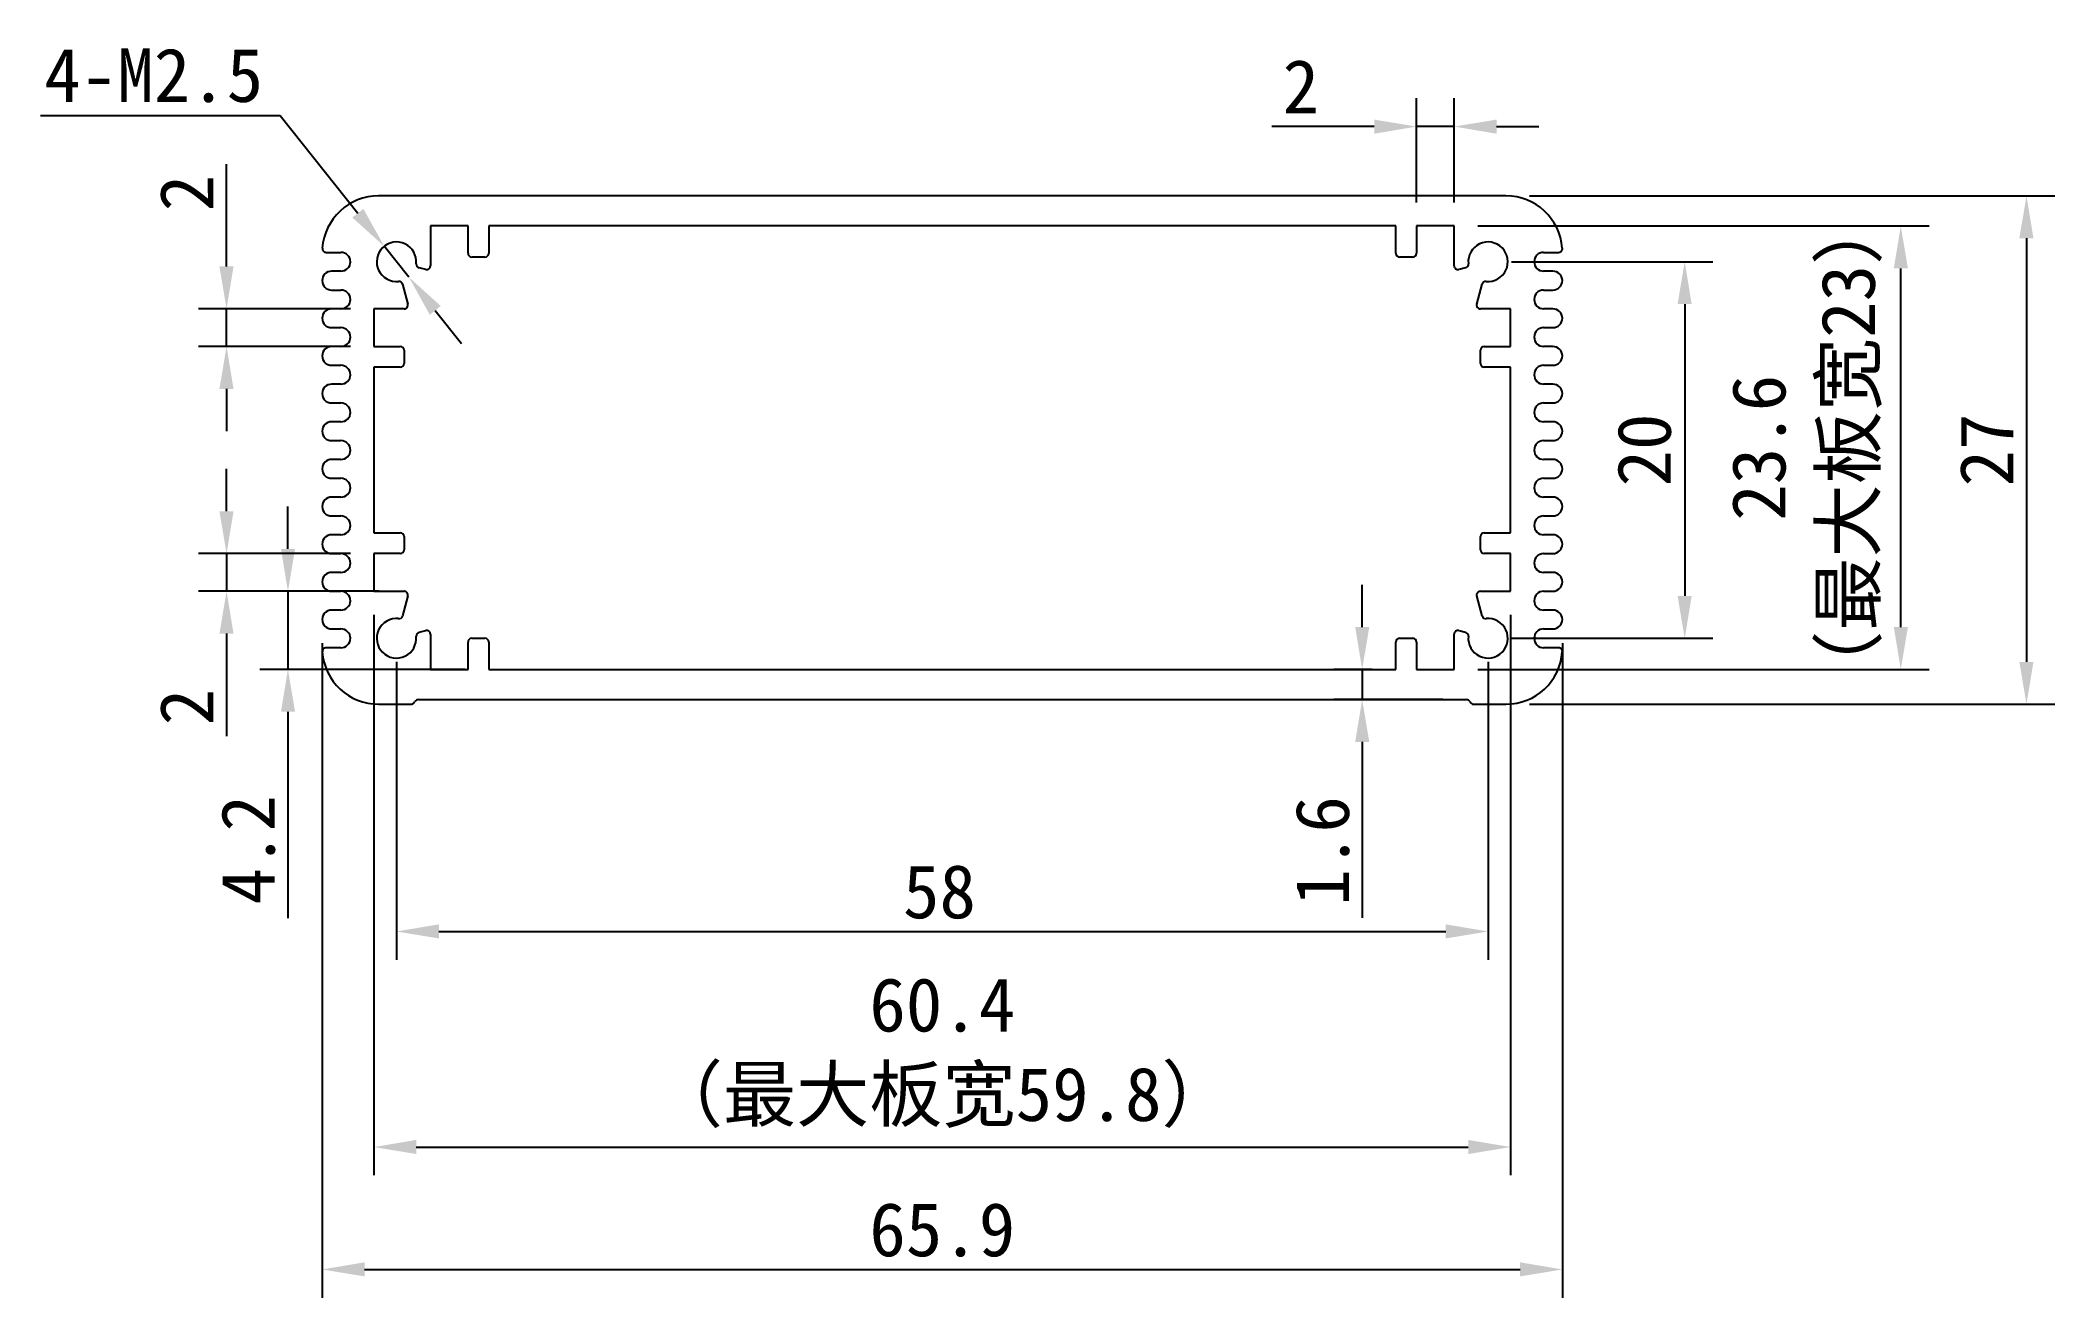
# Model space of a CAD drawing. Header units: millimetres. Extents: x 21326 to 21433, y -3027 to -2960.
import ezdxf

# ---------------------------------------------------------------- set-up
doc = ezdxf.new("R2010")
doc.units = ezdxf.units.MM
doc.header["$LTSCALE"] = 0.5
doc.header["$PDMODE"] = 35
for name, color, linetype, lineweight in [('3标注', 30, 'Continuous', 9), ('标注线', 7, 'Continuous', 13), ('粗实线', 7, 'Continuous', 25)]:
    doc.layers.add(name, color=color, linetype=linetype, lineweight=lineweight)
doc.styles.get("Standard").update_dxf_attribs({"font": 'simhei.ttf'})
doc.dimstyles.new('1比1 文字2.85', dxfattribs={"dimtxt": 2.85, "dimasz": 2.25, "dimexe": 1.5, "dimexo": 1.25, "dimgap": 0.7, "dimtad": 1, "dimdec": 1, "dimdsep": 46, "dimtxsty": 'Standard', "dimcen": 1.8, "dimadec": 0, "dimazin": 0, "dimtfac": 1, "dimtdec": 1, "dimtmove": 0, "dimatfit": 3, "dimfxl": 1, "dimarcsym": 0})
doc.dimstyles.new('1比1 文字2.85直径', dxfattribs={"dimtxt": 2.85, "dimasz": 2.25, "dimexe": 1.5, "dimexo": 1.25, "dimgap": 0.7, "dimtad": 1, "dimtih": 1, "dimtoh": 1, "dimdec": 1, "dimdsep": 46, "dimtxsty": 'Standard', "dimcen": 1.8, "dimadec": 0, "dimazin": 0, "dimtfac": 1, "dimtdec": 1, "dimtmove": 0, "dimatfit": 3, "dimfxl": 1, "dimarcsym": 0})

# ---------------------------------------------------------------- blocks, each defined once
blk = doc.blocks.new('*D81')
at = {"layer": 'Defpoints', "color": 0, "ltscale": 0.1}
for p in [(21403.63, -2968.25), (21403.63, -2995.25), (21431.29, -2995.25)]:
    blk.add_point(p, dxfattribs=at)
at = {"layer": '标注线', "color": 0, "lineweight": -2, "ltscale": 0.1}
for p, q in [((21404.88, -2968.25), (21432.79, -2968.25)), ((21431.29, -2970.5), (21431.29, -2993)), ((21404.88, -2995.25), (21432.79, -2995.25))]:
    blk.add_line(p, q, dxfattribs=at)
at = {"layer": '标注线', "color": 0, "ltscale": 0.1}
for points in [[(21430.91, -2970.5), (21431.66, -2970.5), (21431.29, -2968.25)], [(21430.91, -2993), (21431.66, -2993), (21431.29, -2995.25)]]:
    blk.add_solid(points, dxfattribs=at)
at = {"layer": '标注线', "color": 0, "ltscale": 0.1, "insert": (21427.74, -2981.75), "char_height": 2.85, "attachment_point": 2, "rotation": 90}
blk.add_mtext('27', dxfattribs=at)
blk = doc.blocks.new('*D82')
at = {"layer": 'Defpoints', "color": 0, "ltscale": 0.1}
for p in [(21340.73, -2990.75), (21406.63, -2990.75), (21406.63, -3025.27)]:
    blk.add_point(p, dxfattribs=at)
at = {"layer": '标注线', "color": 0, "lineweight": -2, "ltscale": 0.1}
for p, q in [((21340.73, -2992), (21340.73, -3026.77)), ((21406.63, -2992), (21406.63, -3026.77)), ((21342.98, -3025.27), (21404.38, -3025.27))]:
    blk.add_line(p, q, dxfattribs=at)
at = {"layer": '标注线', "color": 0, "ltscale": 0.1}
for points in [[(21342.98, -3024.89), (21342.98, -3025.64), (21340.73, -3025.27)], [(21404.38, -3024.89), (21404.38, -3025.64), (21406.63, -3025.27)]]:
    blk.add_solid(points, dxfattribs=at)
at = {"layer": '标注线', "color": 0, "ltscale": 0.1, "insert": (21373.68, -3021.72), "char_height": 2.85, "attachment_point": 2}
blk.add_mtext('65.9', dxfattribs=at)
blk = doc.blocks.new('*D83')
at = {"layer": 'Defpoints', "color": 0, "ltscale": 0.1}
for p in [(21397.78, -2993.4), (21395.99, -2995), (21401.53, -2995)]:
    blk.add_point(p, dxfattribs=at)
at = {"layer": '标注线', "color": 0, "lineweight": -2, "ltscale": 0.1}
for p, q in [((21395.99, -2991.15), (21395.99, -2988.9)), ((21396.53, -2993.4), (21394.49, -2993.4)), ((21395.99, -2993.4), (21395.99, -2995)), ((21400.28, -2995), (21394.49, -2995)), ((21395.99, -2997.25), (21395.99, -3006.59))]:
    blk.add_line(p, q, dxfattribs=at)
at = {"layer": '标注线', "color": 0, "ltscale": 0.1}
for points in [[(21395.62, -2991.15), (21396.37, -2991.15), (21395.99, -2993.4)], [(21395.62, -2997.25), (21396.37, -2997.25), (21395.99, -2995)]]:
    blk.add_solid(points, dxfattribs=at)
at = {"layer": '标注线', "color": 0, "ltscale": 0.1, "insert": (21392.44, -3003.04), "char_height": 2.85, "attachment_point": 2, "rotation": 90}
blk.add_mtext('1.6', dxfattribs=at)
blk = doc.blocks.new('*D84')
at = {"layer": 'Defpoints', "color": 0, "ltscale": 0.1}
for p in [(21343.48, -2987.25), (21335.65, -2989.25), (21343.48, -2989.25)]:
    blk.add_point(p, dxfattribs=at)
at = {"layer": '标注线', "color": 0, "lineweight": -2, "ltscale": 0.1}
for p, q in [((21335.65, -2985), (21335.65, -2982.75)), ((21342.23, -2987.25), (21334.15, -2987.25)), ((21335.65, -2987.25), (21335.65, -2989.25)), ((21342.23, -2989.25), (21334.15, -2989.25)), ((21335.65, -2991.5), (21335.65, -2996.94))]:
    blk.add_line(p, q, dxfattribs=at)
at = {"layer": '标注线', "color": 0, "ltscale": 0.1}
for points in [[(21335.27, -2985), (21336.02, -2985), (21335.65, -2987.25)], [(21335.27, -2991.5), (21336.02, -2991.5), (21335.65, -2989.25)]]:
    blk.add_solid(points, dxfattribs=at)
at = {"layer": '标注线', "color": 0, "ltscale": 0.1, "insert": (21332.1, -2995.4), "char_height": 2.85, "attachment_point": 2, "rotation": 90}
blk.add_mtext('2', dxfattribs=at)
blk = doc.blocks.new('*D85')
at = {"layer": 'Defpoints', "color": 0, "ltscale": 0.1}
for p in [(21345, -2989.25), (21338.91, -2993.4), (21349.58, -2993.4)]:
    blk.add_point(p, dxfattribs=at)
at = {"layer": '标注线', "color": 0, "lineweight": -2, "ltscale": 0.1}
for p, q in [((21338.91, -2987), (21338.91, -2984.75)), ((21343.75, -2989.25), (21337.41, -2989.25)), ((21338.91, -2989.25), (21338.91, -2993.4)), ((21348.33, -2993.4), (21337.41, -2993.4)), ((21338.91, -2995.65), (21338.91, -3006.61))]:
    blk.add_line(p, q, dxfattribs=at)
at = {"layer": '标注线', "color": 0, "ltscale": 0.1}
for points in [[(21338.54, -2987), (21339.29, -2987), (21338.91, -2989.25)], [(21338.54, -2995.65), (21339.29, -2995.65), (21338.91, -2993.4)]]:
    blk.add_solid(points, dxfattribs=at)
at = {"layer": '标注线', "color": 0, "ltscale": 0.1, "insert": (21335.36, -3002.98), "char_height": 2.85, "attachment_point": 2, "rotation": 90}
blk.add_mtext('4.2', dxfattribs=at)
blk = doc.blocks.new('*D87')
at = {"layer": 'Defpoints', "color": 0, "ltscale": 0.1}
for p in [(21335.65, -2974.25), (21343.48, -2974.25), (21343.48, -2976.25)]:
    blk.add_point(p, dxfattribs=at)
at = {"layer": '标注线', "color": 0, "lineweight": -2, "ltscale": 0.1}
for p, q in [((21335.65, -2972), (21335.65, -2966.56)), ((21342.23, -2974.25), (21334.15, -2974.25)), ((21335.65, -2976.25), (21335.65, -2974.25)), ((21342.23, -2976.25), (21334.15, -2976.25)), ((21335.65, -2978.5), (21335.65, -2980.75))]:
    blk.add_line(p, q, dxfattribs=at)
at = {"layer": '标注线', "color": 0, "ltscale": 0.1}
for points in [[(21335.27, -2972), (21336.02, -2972), (21335.65, -2974.25)], [(21335.27, -2978.5), (21336.02, -2978.5), (21335.65, -2976.25)]]:
    blk.add_solid(points, dxfattribs=at)
at = {"layer": '标注线', "color": 0, "ltscale": 0.1, "insert": (21332.1, -2968.1), "char_height": 2.85, "attachment_point": 2, "rotation": 90}
blk.add_mtext('2', dxfattribs=at)
blk = doc.blocks.new('*D88')
at = {"layer": 'Defpoints', "color": 0, "ltscale": 0.1}
for p in [(21344.68, -2991.75), (21402.68, -2991.75), (21402.68, -3007.32)]:
    blk.add_point(p, dxfattribs=at)
at = {"layer": '标注线', "color": 0, "lineweight": -2, "ltscale": 0.1}
for p, q in [((21344.68, -2993), (21344.68, -3008.82)), ((21402.68, -2993), (21402.68, -3008.82)), ((21346.93, -3007.32), (21400.43, -3007.32))]:
    blk.add_line(p, q, dxfattribs=at)
at = {"layer": '标注线', "color": 0, "ltscale": 0.1}
for points in [[(21346.93, -3006.94), (21346.93, -3007.69), (21344.68, -3007.32)], [(21400.43, -3006.94), (21400.43, -3007.69), (21402.68, -3007.32)]]:
    blk.add_solid(points, dxfattribs=at)
at = {"layer": '标注线', "color": 0, "ltscale": 0.1, "insert": (21373.53, -3003.77), "char_height": 2.85, "attachment_point": 2}
blk.add_mtext('58', dxfattribs=at)
blk = doc.blocks.new('*D89')
at = {"layer": 'Defpoints', "color": 0, "ltscale": 0.1}
for p in [(21400.88, -2964.57), (21398.88, -2969.85), (21400.88, -2969.85)]:
    blk.add_point(p, dxfattribs=at)
at = {"layer": '标注线', "color": 0, "lineweight": -2, "ltscale": 0.1}
for p, q in [((21398.88, -2968.6), (21398.88, -2963.07)), ((21400.88, -2968.6), (21400.88, -2963.07)), ((21396.63, -2964.57), (21391.19, -2964.57)), ((21400.88, -2964.57), (21398.88, -2964.57)), ((21403.13, -2964.57), (21405.38, -2964.57))]:
    blk.add_line(p, q, dxfattribs=at)
at = {"layer": '标注线', "color": 0, "ltscale": 0.1}
for points in [[(21396.63, -2964.2), (21396.63, -2964.95), (21398.88, -2964.57)], [(21403.13, -2964.2), (21403.13, -2964.95), (21400.88, -2964.57)]]:
    blk.add_solid(points, dxfattribs=at)
at = {"layer": '标注线', "color": 0, "ltscale": 0.1, "insert": (21392.73, -2961.02), "char_height": 2.85, "attachment_point": 2}
blk.add_mtext('2', dxfattribs=at)
blk = doc.blocks.new('*D90')
at = {"layer": 'Defpoints', "color": 0, "ltscale": 0.1}
for p in [(21402.68, -2971.75), (21402.68, -2991.75), (21413.13, -2991.75)]:
    blk.add_point(p, dxfattribs=at)
at = {"layer": '标注线', "color": 0, "lineweight": -2, "ltscale": 0.1}
for p, q in [((21403.93, -2971.75), (21414.63, -2971.75)), ((21413.13, -2974), (21413.13, -2989.5)), ((21403.93, -2991.75), (21414.63, -2991.75))]:
    blk.add_line(p, q, dxfattribs=at)
at = {"layer": '标注线', "color": 0, "ltscale": 0.1}
for points in [[(21412.75, -2974), (21413.5, -2974), (21413.13, -2971.75)], [(21412.75, -2989.5), (21413.5, -2989.5), (21413.13, -2991.75)]]:
    blk.add_solid(points, dxfattribs=at)
at = {"layer": '标注线', "color": 0, "ltscale": 0.1, "insert": (21409.54, -2981.75), "char_height": 2.85, "attachment_point": 2, "rotation": 90}
blk.add_mtext('20', dxfattribs=at)
blk = doc.blocks.new('*D91')
at = {"layer": 'Defpoints', "color": 0, "ltscale": 0.1}
for p in [(21344.03, -2970.93), (21345.34, -2972.57)]:
    blk.add_point(p, dxfattribs=at)
at = {"layer": '标注线', "color": 0, "lineweight": -2, "ltscale": 0.1}
for p, q in [((21325.77, -2963.98), (21338.49, -2963.98)), ((21338.49, -2963.98), (21342.63, -2969.17)), ((21345.34, -2972.57), (21344.03, -2970.93)), ((21346.74, -2974.33), (21348.14, -2976.09))]:
    blk.add_line(p, q, dxfattribs=at)
at = {"layer": '标注线', "color": 0, "ltscale": 0.1}
for points in [[(21342.92, -2968.94), (21342.33, -2969.4), (21344.03, -2970.93)], [(21347.03, -2974.1), (21346.45, -2974.57), (21345.34, -2972.57)]]:
    blk.add_solid(points, dxfattribs=at)
at = {"layer": '标注线', "color": 0, "ltscale": 0.1, "insert": (21331.78, -2961.86), "char_height": 2.85, "attachment_point": 5}
blk.add_mtext('4-M2.5', dxfattribs=at)
blk = doc.blocks.new('*D92')
at = {"layer": '3标注', "color": 0, "lineweight": -2}
for p, q in [((21343.48, -2990.5), (21343.48, -3020.27)), ((21403.88, -2990.5), (21403.88, -3020.27)), ((21345.73, -3018.77), (21401.63, -3018.77))]:
    blk.add_line(p, q, dxfattribs=at)
at = {"layer": '3标注', "color": 0}
for points in [[(21345.73, -3018.39), (21345.73, -3019.14), (21343.48, -3018.77)], [(21401.63, -3018.39), (21401.63, -3019.14), (21403.88, -3018.77)]]:
    blk.add_solid(points, dxfattribs=at)
at = {"layer": 'Defpoints', "color": 0}
for p in [(21343.48, -2989.25), (21403.88, -2989.25), (21403.88, -3018.77)]:
    blk.add_point(p, dxfattribs=at)
at = {"layer": '3标注', "color": 0, "insert": (21373.68, -3013.77), "char_height": 2.85, "attachment_point": 5}
blk.add_mtext('60.4\\P（最大板宽59.8）', dxfattribs=at)
blk = doc.blocks.new('*D93')
at = {"layer": '3标注', "color": 0, "lineweight": -2}
for p, q in [((21402.13, -2969.85), (21426.11, -2969.85)), ((21424.61, -2991.15), (21424.61, -2972.1)), ((21402.13, -2993.4), (21426.11, -2993.4))]:
    blk.add_line(p, q, dxfattribs=at)
at = {"layer": '3标注', "color": 0}
for points in [[(21424.24, -2972.1), (21424.99, -2972.1), (21424.61, -2969.85)], [(21424.24, -2991.15), (21424.99, -2991.15), (21424.61, -2993.4)]]:
    blk.add_solid(points, dxfattribs=at)
at = {"layer": 'Defpoints', "color": 0}
for p in [(21400.88, -2969.85), (21424.61, -2969.85), (21400.88, -2993.4)]:
    blk.add_point(p, dxfattribs=at)
at = {"layer": '3标注', "color": 0, "insert": (21419.62, -2981.63), "char_height": 2.85, "attachment_point": 5, "rotation": 90}
blk.add_mtext('23.6\\P（最大板宽23）', dxfattribs=at)

msp = doc.modelspace()

# ---------------------------------------------------------------- linework, layer by layer
at = {"layer": '粗实线'}
for p, q in [((21403.63, -2968.25), (21343.73, -2968.25)), ((21348.48, -2969.85), (21346.48, -2969.85)), ((21346.48, -2969.85), (21346.48, -2971.97)), ((21348.48, -2971.3), (21348.48, -2969.85)), ((21397.78, -2969.85), (21349.58, -2969.85)), ((21349.58, -2969.85), (21349.58, -2971.3)), ((21397.78, -2971.3), (21397.78, -2969.85)), ((21400.88, -2969.85), (21398.88, -2969.85)), ((21398.88, -2969.85), (21398.88, -2971.3)), ((21400.88, -2971.97), (21400.88, -2969.85)), ((21340.94, -2971.25), (21341.73, -2971.25)), ((21405.63, -2971.25), (21406.43, -2971.25)), ((21341.73, -2972.25), (21341.23, -2972.25)), ((21346.23, -2972.17), (21345.88, -2972.07)), ((21349.38, -2971.5), (21348.68, -2971.5)), ((21398.68, -2971.5), (21397.98, -2971.5)), ((21401.49, -2972.07), (21401.14, -2972.17)), ((21406.13, -2972.25), (21405.63, -2972.25)), ((21341.23, -2973.25), (21341.73, -2973.25)), ((21345, -2972.94), (21345.29, -2974)), ((21402.08, -2974), (21402.36, -2972.94)), ((21405.63, -2973.25), (21406.13, -2973.25)), ((21341.73, -2974.25), (21341.23, -2974.25)), ((21343.48, -2974.25), (21343.48, -2976.25)), ((21345.09, -2974.25), (21343.48, -2974.25)), ((21403.88, -2974.25), (21402.27, -2974.25)), ((21403.88, -2976.25), (21403.88, -2974.25)), ((21406.13, -2974.25), (21405.63, -2974.25)), ((21341.23, -2975.25), (21341.73, -2975.25)), ((21405.63, -2975.25), (21406.13, -2975.25)), ((21341.73, -2976.25), (21341.23, -2976.25)), ((21343.48, -2976.25), (21344.88, -2976.25)), ((21345.08, -2976.45), (21345.08, -2977.15)), ((21402.28, -2977.15), (21402.28, -2976.45)), ((21402.48, -2976.25), (21403.88, -2976.25)), ((21406.13, -2976.25), (21405.63, -2976.25)), ((21341.23, -2977.25), (21341.73, -2977.25)), ((21344.88, -2977.35), (21343.48, -2977.35)), ((21343.48, -2977.35), (21343.48, -2986.15)), ((21403.88, -2977.35), (21402.48, -2977.35)), ((21403.88, -2986.15), (21403.88, -2977.35)), ((21405.63, -2977.25), (21406.13, -2977.25)), ((21341.73, -2978.25), (21341.23, -2978.25)), ((21406.13, -2978.25), (21405.63, -2978.25)), ((21341.23, -2979.25), (21341.73, -2979.25)), ((21405.63, -2979.25), (21406.13, -2979.25)), ((21341.73, -2980.25), (21341.23, -2980.25)), ((21406.13, -2980.25), (21405.63, -2980.25)), ((21341.23, -2981.25), (21341.73, -2981.25)), ((21405.63, -2981.25), (21406.13, -2981.25)), ((21341.73, -2982.25), (21341.23, -2982.25)), ((21406.13, -2982.25), (21405.63, -2982.25)), ((21341.23, -2983.25), (21341.73, -2983.25)), ((21405.63, -2983.25), (21406.13, -2983.25)), ((21341.73, -2984.25), (21341.23, -2984.25)), ((21341.23, -2985.25), (21341.73, -2985.25)), ((21406.13, -2984.25), (21405.63, -2984.25)), ((21405.63, -2985.25), (21406.13, -2985.25)), ((21341.73, -2986.25), (21341.23, -2986.25)), ((21343.48, -2986.15), (21344.88, -2986.15)), ((21345.08, -2986.35), (21345.08, -2987.05)), ((21402.28, -2987.05), (21402.28, -2986.35)), ((21402.48, -2986.15), (21403.88, -2986.15)), ((21406.13, -2986.25), (21405.63, -2986.25)), ((21341.23, -2987.25), (21341.73, -2987.25)), ((21344.88, -2987.25), (21343.48, -2987.25)), ((21343.48, -2987.25), (21343.48, -2989.25)), ((21403.88, -2987.25), (21402.48, -2987.25)), ((21403.88, -2989.25), (21403.88, -2987.25)), ((21405.63, -2987.25), (21406.13, -2987.25)), ((21341.73, -2988.25), (21341.23, -2988.25)), ((21406.13, -2988.25), (21405.63, -2988.25)), ((21341.23, -2989.25), (21341.73, -2989.25)), ((21343.48, -2989.25), (21345.09, -2989.25)), ((21345.29, -2989.5), (21345, -2990.56)), ((21402.36, -2990.56), (21402.08, -2989.5)), ((21402.27, -2989.25), (21403.88, -2989.25)), ((21405.63, -2989.25), (21406.13, -2989.25)), ((21341.73, -2990.25), (21341.23, -2990.25)), ((21406.13, -2990.25), (21405.63, -2990.25)), ((21341.23, -2991.25), (21341.73, -2991.25)), ((21345.88, -2991.43), (21346.23, -2991.34)), ((21346.48, -2991.53), (21346.48, -2993.4)), ((21400.88, -2993.4), (21400.88, -2991.53)), ((21401.14, -2991.34), (21401.49, -2991.43)), ((21405.63, -2991.25), (21406.13, -2991.25)), ((21341.73, -2992.25), (21340.94, -2992.25)), ((21348.48, -2993.4), (21348.48, -2991.95)), ((21348.68, -2991.75), (21349.38, -2991.75)), ((21349.58, -2991.95), (21349.58, -2993.4)), ((21397.78, -2993.4), (21397.78, -2991.95)), ((21397.98, -2991.75), (21398.68, -2991.75)), ((21398.88, -2991.95), (21398.88, -2993.4)), ((21406.43, -2992.25), (21405.63, -2992.25)), ((21346.48, -2993.4), (21348.48, -2993.4)), ((21349.58, -2993.4), (21397.78, -2993.4)), ((21398.88, -2993.4), (21400.88, -2993.4)), ((21343.73, -2995.25), (21345.43, -2995.25)), ((21345.84, -2995), (21401.53, -2995)), ((21401.93, -2995.25), (21403.63, -2995.25))]:
    msp.add_line(p, q, dxfattribs=at)
for centre, radius, start, end in [((21343.73, -2971.25), 3, 90, 175.904), ((21403.63, -2971.25), 3, 4.096, 90), ((21340.94, -2971.05), 0.2, 175.904, 270), ((21341.73, -2971.75), 0.5, 270, 90), ((21344.68, -2971.75), 1.05, 354.2069, 275.7931), ((21348.68, -2971.3), 0.2, 180, 270), ((21349.38, -2971.3), 0.2, 270, 0), ((21397.98, -2971.3), 0.2, 180, 270), ((21398.68, -2971.3), 0.2, 270, 0), ((21402.68, -2971.75), 1.05, 264.2069, 185.7931), ((21405.63, -2971.75), 0.5, 90, 270), ((21406.43, -2971.05), 0.2, 270, 4.096), ((21341.23, -2972.75), 0.5, 90, 270), ((21345.93, -2971.88), 0.2, 174.2069, 255), ((21346.28, -2971.97), 0.2, 255, 0), ((21401.08, -2971.97), 0.2, 180, 285), ((21401.44, -2971.88), 0.2, 285, 5.7931), ((21406.13, -2972.75), 0.5, 270, 90), ((21341.73, -2973.75), 0.5, 270, 90), ((21344.81, -2973), 0.2, 15, 95.7931), ((21402.56, -2973), 0.2, 84.2069, 165), ((21405.63, -2973.75), 0.5, 90, 270), ((21341.23, -2974.75), 0.5, 90, 270), ((21345.09, -2974.05), 0.2, 270, 15), ((21402.27, -2974.05), 0.2, 165, 270), ((21406.13, -2974.75), 0.5, 270, 90), ((21341.73, -2975.75), 0.5, 270, 90), ((21405.63, -2975.75), 0.5, 90, 270), ((21341.23, -2976.75), 0.5, 90, 270), ((21344.88, -2976.45), 0.2, 0, 90), ((21402.48, -2976.45), 0.2, 90, 180), ((21406.13, -2976.75), 0.5, 270, 90), ((21341.73, -2977.75), 0.5, 270, 90), ((21344.88, -2977.15), 0.2, 270, 0), ((21402.48, -2977.15), 0.2, 180, 270), ((21405.63, -2977.75), 0.5, 90, 270), ((21341.23, -2978.75), 0.5, 90, 270), ((21406.13, -2978.75), 0.5, 270, 90), ((21341.73, -2979.75), 0.5, 270, 90), ((21405.63, -2979.75), 0.5, 90, 270), ((21341.23, -2980.75), 0.5, 90, 270), ((21406.13, -2980.75), 0.5, 270, 90), ((21341.73, -2981.75), 0.5, 270, 90), ((21405.63, -2981.75), 0.5, 90, 270), ((21341.23, -2982.75), 0.5, 90, 270), ((21406.13, -2982.75), 0.5, 270, 90), ((21341.73, -2983.75), 0.5, 270, 90), ((21405.63, -2983.75), 0.5, 90, 270), ((21341.23, -2984.75), 0.5, 90, 270), ((21341.73, -2985.75), 0.5, 270, 90), ((21405.63, -2985.75), 0.5, 90, 270), ((21406.13, -2984.75), 0.5, 270, 90), ((21341.23, -2986.75), 0.5, 90, 270), ((21344.88, -2986.35), 0.2, 0, 90), ((21402.48, -2986.35), 0.2, 90, 180), ((21406.13, -2986.75), 0.5, 270, 90), ((21341.73, -2987.75), 0.5, 270, 90), ((21344.88, -2987.05), 0.2, 270, 0), ((21402.48, -2987.05), 0.2, 180, 270), ((21405.63, -2987.75), 0.5, 90, 270), ((21341.23, -2988.75), 0.5, 90, 270), ((21406.13, -2988.75), 0.5, 270, 90), ((21341.73, -2989.75), 0.5, 270, 90), ((21345.09, -2989.45), 0.2, 345, 90), ((21402.27, -2989.45), 0.2, 90, 195), ((21405.63, -2989.75), 0.5, 90, 270), ((21341.23, -2990.75), 0.5, 90, 270), ((21344.81, -2990.51), 0.2, 264.2069, 345), ((21402.56, -2990.51), 0.2, 195, 275.7931), ((21406.13, -2990.75), 0.5, 270, 90), ((21341.73, -2991.75), 0.5, 270, 90), ((21344.68, -2991.75), 1.05, 84.2069, 5.7931), ((21345.93, -2991.63), 0.2, 105, 185.7931), ((21346.28, -2991.53), 0.2, 0, 105), ((21401.08, -2991.53), 0.2, 75, 180), ((21401.44, -2991.63), 0.2, 354.2069, 75), ((21402.68, -2991.75), 1.05, 174.2069, 95.7931), ((21405.63, -2991.75), 0.5, 90, 270), ((21340.94, -2992.45), 0.2, 90, 184.096), ((21343.73, -2992.25), 3, 184.096, 270), ((21348.68, -2991.95), 0.2, 90, 180), ((21349.38, -2991.95), 0.2, 0, 90), ((21397.98, -2991.95), 0.2, 90, 180), ((21398.68, -2991.95), 0.2, 0, 90), ((21403.63, -2992.25), 3, 270, 355.904), ((21406.43, -2992.45), 0.2, 355.904, 90), ((21345.43, -2995), 0.25, 270, 333.6122), ((21345.84, -2995.2), 0.2, 90, 153.6122), ((21401.53, -2995.2), 0.2, 26.3878, 90), ((21401.93, -2995), 0.25, 206.3878, 270)]:
    msp.add_arc(centre, radius, start, end, dxfattribs=at)

# ---------------------------------------------------------------- dimensions: what is measured, and where the dimension line sits
at = {"layer": '3标注'}
dim = msp.add_linear_dim(base=(21424.61373715, -2969.85154374), p1=(21400.88345089, -2993.40154374), p2=(21400.88345089, -2969.85154374), angle=90, text='<>\\P（最大板宽23）', dimstyle='1比1 文字2.85', dxfattribs=at)
dim.commit()
dim.dimension.update_dxf_attribs({"geometry": '*D93', "text_midpoint": (21424.61373715, -2981.62654374), "dimtype": 160})
dim = msp.add_linear_dim(base=(21403.88, -3018.77), p1=(21343.48, -2989.25), p2=(21403.88, -2989.25), text='<>\\P（最大板宽59.8）', dimstyle='1比1 文字2.85', dxfattribs=at)
dim.commit()
dim.dimension.update_dxf_attribs({"geometry": '*D92', "text_midpoint": (21373.68, -3013.77)})
at = {"layer": '标注线', "ltscale": 0.1}
dim = msp.add_diameter_dim_2p(p1=(21345.34, -2972.57), p2=(21344.03, -2970.93), text='4-M2.5', dimstyle='1比1 文字2.85直径', dxfattribs=at)
dim.commit()
dim.dimension.update_dxf_attribs({"geometry": '*D91', "text_midpoint": (21331.78, -2963.98), "dimtype": 163})
for base, p1, p2, picture, middle in [((21400.88, -2964.57), (21398.88, -2969.85), (21400.88, -2969.85), '*D89', (21392.73, -2964.57)), ((21406.63, -3025.27), (21340.73, -2990.75), (21406.63, -2990.75), '*D82', (21373.68, -3025.27)), ((21402.68, -3007.32), (21344.68, -2991.75), (21402.68, -2991.75), '*D88', (21373.53, -3007.32))]:
    dim = msp.add_linear_dim(base=base, p1=p1, p2=p2, dimstyle='1比1 文字2.85', dxfattribs=at)
    dim.commit()
    dim.dimension.update_dxf_attribs({"geometry": picture, "text_midpoint": middle, "dimtype": 160})
for base, p1, p2, picture, middle in [((21335.65, -2974.25), (21343.48, -2976.25), (21343.48, -2974.25), '*D87', (21335.65, -2968.1)), ((21431.29, -2995.25), (21403.63, -2968.25), (21403.63, -2995.25), '*D81', (21431.29, -2981.75)), ((21413.13, -2991.75), (21402.68, -2971.75), (21402.68, -2991.75), '*D90', (21413.13, -2981.75)), ((21335.65, -2989.25), (21343.48, -2987.25), (21343.48, -2989.25), '*D84', (21335.65, -2995.4)), ((21338.91154414, -2993.40154374), (21345.0001167, -2989.25154374), (21349.58345089, -2993.40154374), '*D85', (21338.91154414, -3002.9836866)), ((21395.99, -2995), (21397.78, -2993.4), (21401.53, -2995), '*D83', (21395.99, -3003.04))]:
    dim = msp.add_linear_dim(base=base, p1=p1, p2=p2, angle=90, dimstyle='1比1 文字2.85', dxfattribs=at)
    dim.commit()
    dim.dimension.update_dxf_attribs({"geometry": picture, "text_midpoint": middle, "dimtype": 160})

doc.saveas('drawing.dxf')
